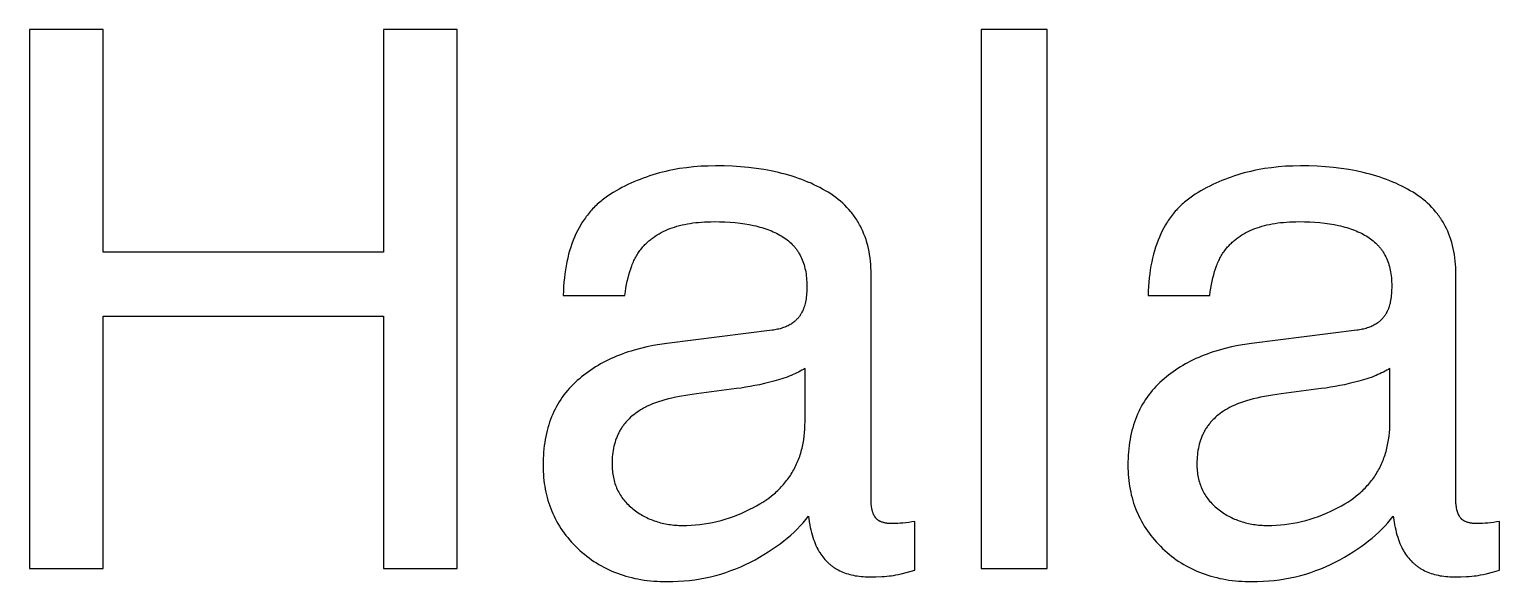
# Model space of a CAD drawing. Header units: metres. Extents: x 0 to 2861, y -1 to 1496.
# Drawn here: x 3.001 to 3.819, y 20.301 to 20.608 of the extents above; entities that cross this region are included whole.
import ezdxf

# ---------------------------------------------------------------- set-up
doc = ezdxf.new("R2010")
doc.units = ezdxf.units.M
doc.layers.add('Default', color=18, linetype='Continuous')

msp = doc.modelspace()

# ---------------------------------------------------------------- linework, layer by layer
at = {"layer": 'Default'}
for points in [[(3.00116, 20.60786), (3.00116, 20.30786)], [(3.04221, 20.60786), (3.00116, 20.60786)], [(3.04221, 20.4839), (3.04221, 20.60786)], [(3.23929, 20.60786), (3.19824, 20.60786)], [(3.19824, 20.60786), (3.19824, 20.4839)], [(3.23929, 20.30786), (3.23929, 20.60786)], [(3.53091, 20.60786), (3.53091, 20.30786)], [(3.56767, 20.60786), (3.53091, 20.60786)], [(3.56767, 20.30786), (3.56767, 20.60786)], [(3.46965, 20.47144), (3.46962, 20.47337), (3.46955, 20.47526), (3.46944, 20.47712), (3.46927, 20.47895), (3.46906, 20.48075), (3.46881, 20.48251), (3.4685, 20.48424), (3.46815, 20.48594), (3.46776, 20.48761), (3.46731, 20.48925), (3.46682, 20.49086), (3.46629, 20.49243), (3.4657, 20.49397), (3.46507, 20.49548), (3.4644, 20.49696), (3.46367, 20.4984), (3.46329, 20.49911), (3.4629, 20.49982), (3.4625, 20.50051), (3.46209, 20.5012), (3.46166, 20.50188), (3.46122, 20.50255), (3.46077, 20.50321), (3.46031, 20.50386), (3.45984, 20.50451), (3.45936, 20.50515), (3.45886, 20.50578), (3.45835, 20.5064), (3.4573, 20.50763), (3.45621, 20.50882), (3.45506, 20.50998), (3.45387, 20.5111), (3.45264, 20.5122), (3.45135, 20.51326), (3.45002, 20.51429), (3.44865, 20.51529), (3.44722, 20.51626), (3.44575, 20.51719), (3.44423, 20.51809), (3.44268, 20.51897), (3.44111, 20.51982), (3.4395, 20.52064), (3.43787, 20.52143), (3.43621, 20.52219), (3.43452, 20.52292), (3.4328, 20.52362), (3.43105, 20.5243), (3.42928, 20.52494), (3.42747, 20.52556), (3.42564, 20.52615), (3.42378, 20.52671), (3.42189, 20.52724), (3.41998, 20.52774), (3.41803, 20.52822), (3.41405, 20.52908), (3.40997, 20.52983), (3.40576, 20.53046), (3.40145, 20.53097), (3.39702, 20.53138), (3.39248, 20.53166), (3.38783, 20.53184), (3.38306, 20.53189), (3.37893, 20.53183), (3.37486, 20.53165), (3.37086, 20.53134), (3.36692, 20.5309), (3.36304, 20.53035), (3.35923, 20.52967), (3.35734, 20.52928), (3.35547, 20.52886), (3.35362, 20.52842), (3.35179, 20.52794), (3.34997, 20.52743), (3.34816, 20.52689), (3.34637, 20.52631), (3.3446, 20.52571), (3.34284, 20.52508), (3.3411, 20.52441), (3.33937, 20.52372), (3.33766, 20.52299), (3.33597, 20.52223), (3.33429, 20.52145), (3.33263, 20.52063), (3.33098, 20.51978), (3.32935, 20.5189), (3.32773, 20.51798), (3.32613, 20.51704), (3.32455, 20.51607), (3.32377, 20.51557), (3.323, 20.51505), (3.32224, 20.51453), (3.32149, 20.51399), (3.32076, 20.51344), (3.32003, 20.51288), (3.31932, 20.51231), (3.31862, 20.51173), (3.31793, 20.51113), (3.31726, 20.51052), (3.31659, 20.5099), (3.31594, 20.50927), (3.3153, 20.50862), (3.31467, 20.50796), (3.31406, 20.5073), (3.31345, 20.50662), (3.31286, 20.50592), (3.31228, 20.50522), (3.31171, 20.5045), (3.31115, 20.50377), (3.3106, 20.50303), (3.31007, 20.50228), (3.30955, 20.50151), (3.30904, 20.50074), (3.30854, 20.49995), (3.30805, 20.49915), (3.30711, 20.49751), (3.30622, 20.49582), (3.30538, 20.49409), (3.30458, 20.49231), (3.30383, 20.49048), (3.30313, 20.4886), (3.30247, 20.48667), (3.30187, 20.4847), (3.30131, 20.48267), (3.30079, 20.4806), (3.30033, 20.47848), (3.29991, 20.47632), (3.29954, 20.4741), (3.29922, 20.47184), (3.29894, 20.46953), (3.29871, 20.46717), (3.29853, 20.46476), (3.29839, 20.46231), (3.29831, 20.4598)], [(3.79517, 20.47144), (3.79515, 20.47337), (3.79508, 20.47526), (3.79496, 20.47712), (3.7948, 20.47895), (3.79459, 20.48075), (3.79433, 20.48251), (3.79403, 20.48424), (3.79368, 20.48594), (3.79328, 20.48761), (3.79284, 20.48925), (3.79235, 20.49086), (3.79181, 20.49243), (3.79123, 20.49397), (3.7906, 20.49548), (3.78992, 20.49696), (3.7892, 20.4984), (3.78882, 20.49911), (3.78843, 20.49982), (3.78803, 20.50051), (3.78761, 20.5012), (3.78719, 20.50188), (3.78675, 20.50255), (3.7863, 20.50321), (3.78584, 20.50386), (3.78537, 20.50451), (3.78488, 20.50515), (3.78439, 20.50578), (3.78388, 20.5064), (3.78283, 20.50763), (3.78173, 20.50882), (3.78059, 20.50998), (3.7794, 20.5111), (3.77816, 20.5122), (3.77688, 20.51326), (3.77555, 20.51429), (3.77417, 20.51529), (3.77275, 20.51626), (3.77128, 20.51719), (3.76976, 20.51809), (3.76821, 20.51897), (3.76663, 20.51982), (3.76503, 20.52064), (3.7634, 20.52143), (3.76173, 20.52219), (3.76004, 20.52292), (3.75833, 20.52362), (3.75658, 20.5243), (3.7548, 20.52494), (3.753, 20.52556), (3.75117, 20.52615), (3.74931, 20.52671), (3.74742, 20.52724), (3.7455, 20.52774), (3.74356, 20.52822), (3.73958, 20.52908), (3.73549, 20.52983), (3.73129, 20.53046), (3.72698, 20.53097), (3.72255, 20.53138), (3.71801, 20.53166), (3.71335, 20.53184), (3.70858, 20.53189), (3.70446, 20.53183), (3.70039, 20.53165), (3.69639, 20.53134), (3.69245, 20.5309), (3.68857, 20.53035), (3.68475, 20.52967), (3.68287, 20.52928), (3.681, 20.52886), (3.67915, 20.52842), (3.67731, 20.52794), (3.67549, 20.52743), (3.67369, 20.52689), (3.6719, 20.52631), (3.67013, 20.52571), (3.66837, 20.52508), (3.66663, 20.52441), (3.6649, 20.52372), (3.66319, 20.52299), (3.6615, 20.52223), (3.65982, 20.52145), (3.65815, 20.52063), (3.65651, 20.51978), (3.65488, 20.5189), (3.65326, 20.51798), (3.65166, 20.51704), (3.65008, 20.51607), (3.64929, 20.51557), (3.64852, 20.51505), (3.64776, 20.51453), (3.64702, 20.51399), (3.64628, 20.51344), (3.64556, 20.51288), (3.64485, 20.51231), (3.64415, 20.51173), (3.64346, 20.51113), (3.64278, 20.51052), (3.64212, 20.5099), (3.64147, 20.50927), (3.64083, 20.50862), (3.6402, 20.50796), (3.63958, 20.5073), (3.63898, 20.50662), (3.63838, 20.50592), (3.6378, 20.50522), (3.63723, 20.5045), (3.63668, 20.50377), (3.63613, 20.50303), (3.6356, 20.50228), (3.63507, 20.50151), (3.63456, 20.50074), (3.63406, 20.49995), (3.63358, 20.49915), (3.63264, 20.49751), (3.63175, 20.49582), (3.6309, 20.49409), (3.63011, 20.49231), (3.62936, 20.49048), (3.62866, 20.4886), (3.628, 20.48667), (3.62739, 20.4847), (3.62683, 20.48267), (3.62632, 20.4806), (3.62586, 20.47848), (3.62544, 20.47632), (3.62507, 20.4741), (3.62474, 20.47184), (3.62447, 20.46953), (3.62424, 20.46717), (3.62406, 20.46476), (3.62392, 20.46231), (3.62383, 20.4598)], [(3.33261, 20.4598), (3.33289, 20.46189), (3.3332, 20.46391), (3.33355, 20.46587), (3.33393, 20.46776), (3.33435, 20.46958), (3.33481, 20.47134), (3.3353, 20.47303), (3.33583, 20.47466), (3.3364, 20.47622), (3.3367, 20.47698), (3.337, 20.47772), (3.33732, 20.47845), (3.33764, 20.47915), (3.33798, 20.47984), (3.33832, 20.48052), (3.33867, 20.48118), (3.33903, 20.48182), (3.3394, 20.48245), (3.33978, 20.48306), (3.34017, 20.48365), (3.34057, 20.48423), (3.34098, 20.48479), (3.3414, 20.48533), (3.34217, 20.48629), (3.34256, 20.48675), (3.34297, 20.48721), (3.34338, 20.48766), (3.3438, 20.48811), (3.34423, 20.48854), (3.34467, 20.48897), (3.34512, 20.48939), (3.34557, 20.4898), (3.34603, 20.49021), (3.3465, 20.49061), (3.34698, 20.491), (3.34747, 20.49138), (3.34796, 20.49175), (3.34847, 20.49212), (3.3495, 20.49283), (3.35056, 20.49352), (3.35166, 20.49417), (3.35279, 20.49479), (3.35395, 20.49538), (3.35514, 20.49594), (3.35637, 20.49647), (3.35763, 20.49697), (3.35892, 20.49744), (3.36025, 20.49788), (3.36161, 20.49829), (3.363, 20.49867), (3.36442, 20.49902), (3.36588, 20.49934), (3.36737, 20.49962), (3.36889, 20.49988), (3.37044, 20.50011), (3.37203, 20.50031), (3.37365, 20.50047), (3.3753, 20.50061), (3.37699, 20.50072), (3.37871, 20.50079), (3.38046, 20.50084), (3.38224, 20.50085), (3.38531, 20.50082), (3.38829, 20.50072), (3.39118, 20.50055), (3.39398, 20.50032), (3.39669, 20.50002), (3.3993, 20.49966), (3.40183, 20.49923), (3.40427, 20.49873), (3.40546, 20.49846), (3.40662, 20.49817), (3.40776, 20.49786), (3.40888, 20.49754), (3.40997, 20.4972), (3.41104, 20.49685), (3.41209, 20.49647), (3.41312, 20.49609), (3.41413, 20.49568), (3.41511, 20.49526), (3.41607, 20.49482), (3.41701, 20.49436), (3.41792, 20.49389), (3.41881, 20.4934), (3.41968, 20.4929), (3.42053, 20.49238), (3.42135, 20.49184), (3.42215, 20.49128), (3.42292, 20.4907), (3.42367, 20.4901), (3.42439, 20.48948), (3.42508, 20.48884), (3.42574, 20.48818), (3.42607, 20.48784), (3.42638, 20.4875), (3.42669, 20.48715), (3.427, 20.48679), (3.4273, 20.48644), (3.42759, 20.48607), (3.42787, 20.48571), (3.42815, 20.48533), (3.42842, 20.48495), (3.42868, 20.48457), (3.42894, 20.48418), (3.42919, 20.48379), (3.42944, 20.48339), (3.42968, 20.48299), (3.43013, 20.48217), (3.43056, 20.48132), (3.43097, 20.48046), (3.43135, 20.47958), (3.4317, 20.47868), (3.43203, 20.47775), (3.43233, 20.47681), (3.4326, 20.47585), (3.43285, 20.47487), (3.43307, 20.47386), (3.43327, 20.47284), (3.43344, 20.4718), (3.43358, 20.47073), (3.4337, 20.46965), (3.43379, 20.46855), (3.43386, 20.46742), (3.4339, 20.46628), (3.43391, 20.46511), (3.4339, 20.46398), (3.43387, 20.46288), (3.43382, 20.46182), (3.43376, 20.46079), (3.43367, 20.45979), (3.43356, 20.45882), (3.43344, 20.45789), (3.4333, 20.457), (3.43313, 20.45613), (3.43295, 20.4553), (3.43275, 20.4545), (3.43253, 20.45374), (3.43241, 20.45337), (3.43229, 20.45301), (3.43216, 20.45266), (3.43203, 20.45231), (3.4319, 20.45198), (3.43175, 20.45165), (3.43161, 20.45133), (3.43146, 20.45102)], [(3.65814, 20.4598), (3.65842, 20.46189), (3.65873, 20.46391), (3.65907, 20.46587), (3.65946, 20.46776), (3.65988, 20.46958), (3.66033, 20.47134), (3.66083, 20.47303), (3.66136, 20.47466), (3.66193, 20.47622), (3.66222, 20.47698), (3.66253, 20.47772), (3.66285, 20.47845), (3.66317, 20.47915), (3.6635, 20.47984), (3.66385, 20.48052), (3.6642, 20.48118), (3.66456, 20.48182), (3.66493, 20.48245), (3.66531, 20.48306), (3.6657, 20.48365), (3.6661, 20.48423), (3.66651, 20.48479), (3.66692, 20.48533), (3.66769, 20.48629), (3.66809, 20.48675), (3.6685, 20.48721), (3.66891, 20.48766), (3.66933, 20.48811), (3.66976, 20.48854), (3.6702, 20.48897), (3.67064, 20.48939), (3.6711, 20.4898), (3.67156, 20.49021), (3.67203, 20.49061), (3.67251, 20.491), (3.673, 20.49138), (3.67349, 20.49175), (3.674, 20.49212), (3.67503, 20.49283), (3.67609, 20.49352), (3.67719, 20.49417), (3.67832, 20.49479), (3.67948, 20.49538), (3.68067, 20.49594), (3.6819, 20.49647), (3.68316, 20.49697), (3.68445, 20.49744), (3.68578, 20.49788), (3.68714, 20.49829), (3.68853, 20.49867), (3.68995, 20.49902), (3.69141, 20.49934), (3.6929, 20.49962), (3.69442, 20.49988), (3.69597, 20.50011), (3.69756, 20.50031), (3.69918, 20.50047), (3.70083, 20.50061), (3.70252, 20.50072), (3.70423, 20.50079), (3.70598, 20.50084), (3.70777, 20.50085), (3.71084, 20.50082), (3.71382, 20.50072), (3.71671, 20.50055), (3.7195, 20.50032), (3.72221, 20.50002), (3.72483, 20.49966), (3.72736, 20.49923), (3.7298, 20.49873), (3.73098, 20.49846), (3.73215, 20.49817), (3.73329, 20.49786), (3.7344, 20.49754), (3.7355, 20.4972), (3.73657, 20.49685), (3.73762, 20.49647), (3.73865, 20.49609), (3.73966, 20.49568), (3.74064, 20.49526), (3.7416, 20.49482), (3.74253, 20.49436), (3.74345, 20.49389), (3.74434, 20.4934), (3.74521, 20.4929), (3.74606, 20.49238), (3.74688, 20.49184), (3.74768, 20.49128), (3.74845, 20.4907), (3.74919, 20.4901), (3.74991, 20.48948), (3.75061, 20.48884), (3.75127, 20.48818), (3.75159, 20.48784), (3.75191, 20.4875), (3.75222, 20.48715), (3.75253, 20.48679), (3.75282, 20.48644), (3.75311, 20.48607), (3.7534, 20.48571), (3.75368, 20.48533), (3.75395, 20.48495), (3.75421, 20.48457), (3.75447, 20.48418), (3.75472, 20.48379), (3.75497, 20.48339), (3.7552, 20.48299), (3.75566, 20.48217), (3.75609, 20.48132), (3.7565, 20.48046), (3.75688, 20.47958), (3.75723, 20.47868), (3.75755, 20.47775), (3.75786, 20.47681), (3.75813, 20.47585), (3.75838, 20.47487), (3.7586, 20.47386), (3.7588, 20.47284), (3.75897, 20.4718), (3.75911, 20.47073), (3.75923, 20.46965), (3.75932, 20.46855), (3.75938, 20.46742), (3.75942, 20.46628), (3.75944, 20.46511), (3.75943, 20.46398), (3.7594, 20.46288), (3.75935, 20.46182), (3.75928, 20.46079), (3.7592, 20.45979), (3.75909, 20.45882), (3.75897, 20.45789), (3.75882, 20.457), (3.75866, 20.45613), (3.75848, 20.4553), (3.75828, 20.4545), (3.75806, 20.45374), (3.75794, 20.45337), (3.75782, 20.45301), (3.75769, 20.45266), (3.75756, 20.45231), (3.75742, 20.45198), (3.75728, 20.45165), (3.75714, 20.45133), (3.75699, 20.45102)], [(3.19824, 20.4839), (3.04221, 20.4839)], [(3.46965, 20.34544), (3.46965, 20.47144)], [(3.79517, 20.34544), (3.79517, 20.47144)], [(3.29831, 20.4598), (3.33261, 20.4598)], [(3.62383, 20.4598), (3.65814, 20.4598)], [(3.43146, 20.45102), (3.43118, 20.45047), (3.43089, 20.44993), (3.43074, 20.44966), (3.43058, 20.4494), (3.43042, 20.44914), (3.43025, 20.44889), (3.43009, 20.44864), (3.42991, 20.44839), (3.42974, 20.44815), (3.42956, 20.44791), (3.42937, 20.44768), (3.42918, 20.44744), (3.42899, 20.44721), (3.42879, 20.44699), (3.42859, 20.44677), (3.42838, 20.44655), (3.42817, 20.44634), (3.42796, 20.44612), (3.42774, 20.44592), (3.42752, 20.44571), (3.42729, 20.44551), (3.42706, 20.44532), (3.42683, 20.44512), (3.42659, 20.44494), (3.4261, 20.44457), (3.4256, 20.44421), (3.42508, 20.44387), (3.42454, 20.44355), (3.42398, 20.44324), (3.42341, 20.44294), (3.42283, 20.44266), (3.42222, 20.4424), (3.4216, 20.44214), (3.42097, 20.4419), (3.42031, 20.44168), (3.41965, 20.44147), (3.41896, 20.44127), (3.41826, 20.44109), (3.41754, 20.44093), (3.41681, 20.44077), (3.41606, 20.44064), (3.41529, 20.44051), (3.41451, 20.4404)], [(3.75699, 20.45102), (3.75671, 20.45047), (3.75642, 20.44993), (3.75626, 20.44966), (3.75611, 20.4494), (3.75595, 20.44914), (3.75578, 20.44889), (3.75561, 20.44864), (3.75544, 20.44839), (3.75526, 20.44815), (3.75508, 20.44791), (3.7549, 20.44768), (3.75471, 20.44744), (3.75451, 20.44721), (3.75432, 20.44699), (3.75412, 20.44677), (3.75391, 20.44655), (3.7537, 20.44634), (3.75349, 20.44612), (3.75327, 20.44592), (3.75305, 20.44571), (3.75282, 20.44551), (3.75259, 20.44532), (3.75236, 20.44512), (3.75212, 20.44494), (3.75163, 20.44457), (3.75112, 20.44421), (3.7506, 20.44387), (3.75007, 20.44355), (3.74951, 20.44324), (3.74894, 20.44294), (3.74835, 20.44266), (3.74775, 20.4424), (3.74713, 20.44214), (3.74649, 20.4419), (3.74584, 20.44168), (3.74517, 20.44147), (3.74449, 20.44127), (3.74379, 20.44109), (3.74307, 20.44093), (3.74234, 20.44077), (3.74158, 20.44064), (3.74082, 20.44051), (3.74003, 20.4404)], [(3.04221, 20.30786), (3.04221, 20.44816)], [(3.04221, 20.44816), (3.19824, 20.44816)], [(3.19824, 20.44816), (3.19824, 20.30786)], [(3.41451, 20.4404), (3.3559, 20.43305)], [(3.74003, 20.4404), (3.68142, 20.43305)], [(3.3559, 20.43305), (3.35209, 20.43252), (3.34837, 20.43188), (3.34475, 20.43114), (3.34122, 20.43031), (3.33778, 20.42937), (3.33609, 20.42886), (3.33443, 20.42833), (3.3328, 20.42778), (3.33118, 20.42719), (3.32959, 20.42659), (3.32802, 20.42595), (3.32647, 20.4253), (3.32495, 20.42462), (3.32345, 20.42391), (3.32198, 20.42318), (3.32052, 20.42242), (3.31909, 20.42163), (3.31769, 20.42083), (3.3163, 20.41999), (3.31494, 20.41914), (3.3136, 20.41825), (3.31229, 20.41734), (3.311, 20.41641), (3.30973, 20.41545), (3.30849, 20.41447), (3.30726, 20.41346), (3.30607, 20.41242), (3.3049, 20.41136), (3.30377, 20.41028), (3.30267, 20.40916), (3.30161, 20.40802), (3.30059, 20.40686), (3.29961, 20.40566), (3.29867, 20.40444), (3.29776, 20.4032), (3.29689, 20.40192), (3.29605, 20.40062), (3.29525, 20.3993), (3.29449, 20.39794), (3.29377, 20.39656), (3.29308, 20.39515), (3.29243, 20.39372), (3.29182, 20.39226), (3.29125, 20.39077), (3.29071, 20.38926), (3.29021, 20.38772), (3.28974, 20.38615), (3.28932, 20.38455), (3.28893, 20.38293), (3.28858, 20.38128), (3.28826, 20.37961), (3.28798, 20.37791), (3.28774, 20.37618), (3.28754, 20.37442), (3.28737, 20.37264), (3.28724, 20.37084), (3.28715, 20.369), (3.28709, 20.36714), (3.28707, 20.36525), (3.28709, 20.36352), (3.28715, 20.36181), (3.28724, 20.36012), (3.28738, 20.35845), (3.28754, 20.3568), (3.28775, 20.35516), (3.288, 20.35354), (3.28828, 20.35194), (3.2886, 20.35036), (3.28896, 20.3488), (3.28935, 20.34725), (3.28979, 20.34573), (3.29026, 20.34422), (3.29077, 20.34273), (3.29131, 20.34125), (3.2919, 20.3398), (3.29252, 20.33836), (3.29318, 20.33694), (3.29388, 20.33554), (3.29461, 20.33416), (3.29538, 20.3328), (3.2962, 20.33145), (3.29704, 20.33013), (3.29793, 20.32882), (3.29885, 20.32752), (3.29981, 20.32625), (3.30081, 20.325), (3.30185, 20.32376), (3.30292, 20.32254), (3.30404, 20.32134), (3.30519, 20.32016), (3.30637, 20.31899), (3.30759, 20.31786), (3.30883, 20.31676), (3.31009, 20.31569), (3.31137, 20.31466), (3.31268, 20.31367), (3.314, 20.31271), (3.31535, 20.31179), (3.31672, 20.31091), (3.31811, 20.31006), (3.31952, 20.30925), (3.32096, 20.30847), (3.32241, 20.30773), (3.32389, 20.30703), (3.32539, 20.30636), (3.32691, 20.30573), (3.32845, 20.30513), (3.33002, 20.30457), (3.33161, 20.30405), (3.33321, 20.30356), (3.33484, 20.30311), (3.3365, 20.3027), (3.33817, 20.30232), (3.33986, 20.30197), (3.34158, 20.30167), (3.34332, 20.3014), (3.34508, 20.30116), (3.34686, 20.30096), (3.34867, 20.3008), (3.35049, 20.30067), (3.35234, 20.30058), (3.35421, 20.30053), (3.3561, 20.30051), (3.35925, 20.30055), (3.36236, 20.30068), (3.36545, 20.30089), (3.36849, 20.30119), (3.37151, 20.30157), (3.37449, 20.30203), (3.37744, 20.30258), (3.38035, 20.30322), (3.38323, 20.30394), (3.38608, 20.30474), (3.38889, 20.30563), (3.39167, 20.3066), (3.39442, 20.30766), (3.39713, 20.3088), (3.39981, 20.31003), (3.40246, 20.31134), (3.40505, 20.3127), (3.40756, 20.3141), (3.41, 20.31553), (3.41236, 20.31699), (3.41465, 20.31848), (3.41686, 20.32), (3.41899, 20.32155), (3.42104, 20.32313), (3.42302, 20.32474), (3.42492, 20.32638), (3.42675, 20.32805), (3.4285, 20.32975), (3.43017, 20.33149), (3.43176, 20.33325), (3.43328, 20.33504), (3.43473, 20.33686)], [(3.68142, 20.43305), (3.67762, 20.43252), (3.6739, 20.43188), (3.67028, 20.43114), (3.66675, 20.43031), (3.66331, 20.42937), (3.66162, 20.42886), (3.65996, 20.42833), (3.65832, 20.42778), (3.65671, 20.42719), (3.65512, 20.42659), (3.65355, 20.42595), (3.652, 20.4253), (3.65048, 20.42462), (3.64898, 20.42391), (3.6475, 20.42318), (3.64605, 20.42242), (3.64462, 20.42163), (3.64321, 20.42083), (3.64183, 20.41999), (3.64047, 20.41914), (3.63913, 20.41825), (3.63782, 20.41734), (3.63653, 20.41641), (3.63526, 20.41545), (3.63401, 20.41447), (3.63279, 20.41346), (3.63159, 20.41242), (3.63043, 20.41136), (3.62929, 20.41028), (3.6282, 20.40916), (3.62714, 20.40802), (3.62612, 20.40686), (3.62514, 20.40566), (3.62419, 20.40444), (3.62328, 20.4032), (3.62241, 20.40192), (3.62158, 20.40062), (3.62078, 20.3993), (3.62002, 20.39794), (3.6193, 20.39656), (3.61861, 20.39515), (3.61796, 20.39372), (3.61735, 20.39226), (3.61677, 20.39077), (3.61624, 20.38926), (3.61574, 20.38772), (3.61527, 20.38615), (3.61485, 20.38455), (3.61446, 20.38293), (3.6141, 20.38128), (3.61379, 20.37961), (3.61351, 20.37791), (3.61327, 20.37618), (3.61306, 20.37442), (3.6129, 20.37264), (3.61277, 20.37084), (3.61268, 20.369), (3.61262, 20.36714), (3.6126, 20.36525), (3.61262, 20.36352), (3.61268, 20.36181), (3.61277, 20.36012), (3.6129, 20.35845), (3.61307, 20.3568), (3.61328, 20.35516), (3.61352, 20.35354), (3.61381, 20.35194), (3.61413, 20.35036), (3.61449, 20.3488), (3.61488, 20.34725), (3.61532, 20.34573), (3.61579, 20.34422), (3.6163, 20.34273), (3.61684, 20.34125), (3.61743, 20.3398), (3.61805, 20.33836), (3.61871, 20.33694), (3.6194, 20.33554), (3.62014, 20.33416), (3.62091, 20.3328), (3.62172, 20.33145), (3.62257, 20.33013), (3.62346, 20.32882), (3.62438, 20.32752), (3.62534, 20.32625), (3.62634, 20.325), (3.62738, 20.32376), (3.62845, 20.32254), (3.62956, 20.32134), (3.63071, 20.32016), (3.6319, 20.31899), (3.63312, 20.31786), (3.63436, 20.31676), (3.63562, 20.31569), (3.6369, 20.31466), (3.6382, 20.31367), (3.63953, 20.31271), (3.64088, 20.31179), (3.64225, 20.31091), (3.64364, 20.31006), (3.64505, 20.30925), (3.64648, 20.30847), (3.64794, 20.30773), (3.64942, 20.30703), (3.65092, 20.30636), (3.65244, 20.30573), (3.65398, 20.30513), (3.65555, 20.30457), (3.65713, 20.30405), (3.65874, 20.30356), (3.66037, 20.30311), (3.66202, 20.3027), (3.6637, 20.30232), (3.66539, 20.30197), (3.66711, 20.30167), (3.66885, 20.3014), (3.67061, 20.30116), (3.67239, 20.30096), (3.67419, 20.3008), (3.67602, 20.30067), (3.67787, 20.30058), (3.67974, 20.30053), (3.68163, 20.30051), (3.68478, 20.30055), (3.68789, 20.30068), (3.69097, 20.30089), (3.69402, 20.30119), (3.69704, 20.30157), (3.70002, 20.30203), (3.70296, 20.30258), (3.70588, 20.30322), (3.70876, 20.30394), (3.71161, 20.30474), (3.71442, 20.30563), (3.7172, 20.3066), (3.71995, 20.30766), (3.72266, 20.3088), (3.72534, 20.31003), (3.72799, 20.31134), (3.73058, 20.3127), (3.73309, 20.3141), (3.73553, 20.31553), (3.73789, 20.31699), (3.74018, 20.31848), (3.74238, 20.32), (3.74451, 20.32155), (3.74657, 20.32313), (3.74855, 20.32474), (3.75045, 20.32638), (3.75228, 20.32805), (3.75402, 20.32975), (3.7557, 20.33149), (3.75729, 20.33325), (3.75881, 20.33504), (3.76025, 20.33686)], [(3.43289, 20.41916), (3.43203, 20.41863), (3.43114, 20.41811), (3.43022, 20.41761), (3.42928, 20.41711), (3.4283, 20.41662), (3.42729, 20.41615), (3.42625, 20.41569), (3.42518, 20.41523), (3.42408, 20.41479), (3.42295, 20.41436), (3.4206, 20.41354), (3.41812, 20.41275), (3.41553, 20.41202), (3.41024, 20.41069), (3.40762, 20.4101), (3.40501, 20.40957), (3.40241, 20.40908), (3.39983, 20.40865), (3.39726, 20.40826), (3.3947, 20.40793)], [(3.43289, 20.38955), (3.43289, 20.41916)], [(3.75841, 20.41916), (3.75756, 20.41863), (3.75667, 20.41811), (3.75575, 20.41761), (3.7548, 20.41711), (3.75382, 20.41662), (3.75281, 20.41615), (3.75178, 20.41569), (3.75071, 20.41523), (3.74961, 20.41479), (3.74847, 20.41436), (3.74612, 20.41354), (3.74365, 20.41275), (3.74106, 20.41202), (3.73577, 20.41069), (3.73315, 20.4101), (3.73054, 20.40957), (3.72794, 20.40908), (3.72536, 20.40865), (3.72278, 20.40826), (3.72023, 20.40793)], [(3.75841, 20.38955), (3.75841, 20.41916)], [(3.37244, 20.40507), (3.36759, 20.40436), (3.36306, 20.40355), (3.36091, 20.40311), (3.35883, 20.40265), (3.35684, 20.40216), (3.35493, 20.40165), (3.35309, 20.40112), (3.35133, 20.40056), (3.34965, 20.39997), (3.34805, 20.39937), (3.34652, 20.39874), (3.34508, 20.39808), (3.34438, 20.39775), (3.34371, 20.3974), (3.34305, 20.39705), (3.34242, 20.3967), (3.34137, 20.39609), (3.34036, 20.39546), (3.33939, 20.3948), (3.33844, 20.39412), (3.33753, 20.39342), (3.33666, 20.3927), (3.33581, 20.39195), (3.335, 20.39119), (3.33461, 20.39079), (3.33422, 20.3904), (3.33385, 20.38999), (3.33348, 20.38958), (3.33312, 20.38917), (3.33277, 20.38875), (3.33242, 20.38832), (3.33209, 20.38789), (3.33176, 20.38746), (3.33144, 20.38701), (3.33113, 20.38657), (3.33083, 20.38611), (3.33054, 20.38565), (3.33025, 20.38519), (3.32997, 20.38472), (3.3297, 20.38424), (3.32944, 20.38376), (3.32919, 20.38327), (3.32895, 20.38278), (3.32871, 20.38228), (3.32848, 20.38178), (3.32826, 20.38127), (3.32805, 20.38076), (3.32785, 20.38023), (3.32747, 20.37918), (3.32712, 20.3781), (3.32681, 20.37699), (3.32653, 20.37587), (3.32628, 20.37472), (3.32606, 20.37355), (3.32588, 20.37236), (3.32573, 20.37115), (3.32562, 20.36991), (3.32553, 20.36865), (3.32548, 20.36737), (3.32547, 20.36607)], [(3.3947, 20.40793), (3.37244, 20.40507)], [(3.69797, 20.40507), (3.69312, 20.40436), (3.68858, 20.40355), (3.68643, 20.40311), (3.68436, 20.40265), (3.68237, 20.40216), (3.68045, 20.40165), (3.67862, 20.40112), (3.67686, 20.40056), (3.67518, 20.39997), (3.67357, 20.39937), (3.67205, 20.39874), (3.6706, 20.39808), (3.66991, 20.39775), (3.66923, 20.3974), (3.66858, 20.39705), (3.66795, 20.3967), (3.6669, 20.39609), (3.66589, 20.39546), (3.66492, 20.3948), (3.66397, 20.39412), (3.66306, 20.39342), (3.66218, 20.3927), (3.66134, 20.39195), (3.66053, 20.39119), (3.66014, 20.39079), (3.65975, 20.3904), (3.65937, 20.38999), (3.65901, 20.38958), (3.65865, 20.38917), (3.65829, 20.38875), (3.65795, 20.38832), (3.65762, 20.38789), (3.65729, 20.38746), (3.65697, 20.38701), (3.65666, 20.38657), (3.65636, 20.38611), (3.65606, 20.38565), (3.65578, 20.38519), (3.6555, 20.38472), (3.65523, 20.38424), (3.65497, 20.38376), (3.65472, 20.38327), (3.65447, 20.38278), (3.65424, 20.38228), (3.65401, 20.38178), (3.65379, 20.38127), (3.65358, 20.38076), (3.65338, 20.38023), (3.653, 20.37918), (3.65265, 20.3781), (3.65234, 20.37699), (3.65205, 20.37587), (3.65181, 20.37472), (3.65159, 20.37355), (3.65141, 20.37236), (3.65126, 20.37115), (3.65114, 20.36991), (3.65106, 20.36865), (3.65101, 20.36737), (3.65099, 20.36607)], [(3.72023, 20.40793), (3.69797, 20.40507)], [(3.32547, 20.36607), (3.32548, 20.36508), (3.32551, 20.3641), (3.32557, 20.36314), (3.32565, 20.36219), (3.32575, 20.36125), (3.32588, 20.36033), (3.32602, 20.35942), (3.32619, 20.35852), (3.32639, 20.35764), (3.3266, 20.35677), (3.32684, 20.35591), (3.3271, 20.35507), (3.32739, 20.35424), (3.3277, 20.35342), (3.32802, 20.35261), (3.32838, 20.35182), (3.32875, 20.35104), (3.32915, 20.35028), (3.32957, 20.34953), (3.33001, 20.34879), (3.33048, 20.34806), (3.33097, 20.34735), (3.33148, 20.34665), (3.33201, 20.34596), (3.33257, 20.34529), (3.33315, 20.34463), (3.33375, 20.34398), (3.33438, 20.34335), (3.33503, 20.34273), (3.3357, 20.34212), (3.33639, 20.34153), (3.33711, 20.34095), (3.33784, 20.34038), (3.33858, 20.33983), (3.33933, 20.33931), (3.34008, 20.33879), (3.34085, 20.3383), (3.34162, 20.33782), (3.34241, 20.33737), (3.3432, 20.33693), (3.34399, 20.33651), (3.3448, 20.3361), (3.34562, 20.33572), (3.34644, 20.33535), (3.34727, 20.335), (3.34811, 20.33467), (3.34896, 20.33435), (3.34982, 20.33406), (3.35069, 20.33378), (3.35156, 20.33352), (3.35244, 20.33327), (3.35333, 20.33305), (3.35423, 20.33284), (3.35514, 20.33266), (3.35606, 20.33248), (3.35698, 20.33233), (3.35791, 20.3322), (3.35885, 20.33208), (3.3598, 20.33198), (3.36076, 20.3319), (3.36173, 20.33184), (3.3627, 20.33179), (3.36369, 20.33177), (3.36468, 20.33176), (3.3671, 20.33179), (3.36951, 20.3319), (3.37191, 20.33207), (3.3743, 20.33232), (3.37668, 20.33264), (3.37906, 20.33302), (3.38142, 20.33348), (3.38377, 20.334), (3.38612, 20.3346), (3.38845, 20.33527), (3.39077, 20.336), (3.39309, 20.33681), (3.3954, 20.33769), (3.39769, 20.33864), (3.39998, 20.33966), (3.40225, 20.34074), (3.40414, 20.34169), (3.40596, 20.34268), (3.40773, 20.34371), (3.40943, 20.34477), (3.41108, 20.34587), (3.41266, 20.347), (3.41419, 20.34817), (3.41493, 20.34877), (3.41566, 20.34938), (3.41637, 20.35), (3.41706, 20.35063), (3.41774, 20.35127), (3.41841, 20.35192), (3.41906, 20.35257), (3.41969, 20.35324), (3.42032, 20.35391), (3.42092, 20.3546), (3.42151, 20.35529), (3.42209, 20.35599), (3.42265, 20.3567), (3.42319, 20.35742), (3.42373, 20.35815), (3.42424, 20.35889), (3.42474, 20.35964), (3.42523, 20.3604), (3.4257, 20.36117), (3.42616, 20.36194), (3.4266, 20.36273), (3.42702, 20.36352), (3.42744, 20.36433), (3.42783, 20.36514), (3.42821, 20.36597), (3.42858, 20.3668), (3.42893, 20.36764), (3.42927, 20.36849), (3.42959, 20.36935), (3.4299, 20.37022), (3.43019, 20.3711), (3.43046, 20.37199), (3.43073, 20.37288), (3.43097, 20.37379), (3.4312, 20.3747), (3.43142, 20.37563), (3.43181, 20.37751), (3.43214, 20.37942), (3.43241, 20.38137), (3.43262, 20.38336), (3.43277, 20.38539), (3.43286, 20.38745), (3.43289, 20.38955)], [(3.65099, 20.36607), (3.65101, 20.36508), (3.65104, 20.3641), (3.6511, 20.36314), (3.65118, 20.36219), (3.65128, 20.36125), (3.6514, 20.36033), (3.65155, 20.35942), (3.65172, 20.35852), (3.65192, 20.35764), (3.65213, 20.35677), (3.65237, 20.35591), (3.65263, 20.35507), (3.65292, 20.35424), (3.65322, 20.35342), (3.65355, 20.35261), (3.6539, 20.35182), (3.65428, 20.35104), (3.65468, 20.35028), (3.6551, 20.34953), (3.65554, 20.34879), (3.65601, 20.34806), (3.6565, 20.34735), (3.65701, 20.34665), (3.65754, 20.34596), (3.6581, 20.34529), (3.65868, 20.34463), (3.65928, 20.34398), (3.65991, 20.34335), (3.66055, 20.34273), (3.66123, 20.34212), (3.66192, 20.34153), (3.66264, 20.34095), (3.66337, 20.34038), (3.66411, 20.33983), (3.66486, 20.33931), (3.66561, 20.33879), (3.66638, 20.3383), (3.66715, 20.33782), (3.66793, 20.33737), (3.66872, 20.33693), (3.66952, 20.33651), (3.67033, 20.3361), (3.67114, 20.33572), (3.67197, 20.33535), (3.6728, 20.335), (3.67364, 20.33467), (3.67449, 20.33435), (3.67535, 20.33406), (3.67621, 20.33378), (3.67709, 20.33352), (3.67797, 20.33327), (3.67886, 20.33305), (3.67976, 20.33284), (3.68067, 20.33266), (3.68158, 20.33248), (3.68251, 20.33233), (3.68344, 20.3322), (3.68438, 20.33208), (3.68533, 20.33198), (3.68629, 20.3319), (3.68726, 20.33184), (3.68823, 20.33179), (3.68921, 20.33177), (3.69021, 20.33176), (3.69263, 20.33179), (3.69504, 20.3319), (3.69744, 20.33207), (3.69983, 20.33232), (3.70221, 20.33264), (3.70458, 20.33302), (3.70695, 20.33348), (3.7093, 20.334), (3.71164, 20.3346), (3.71398, 20.33527), (3.7163, 20.336), (3.71862, 20.33681), (3.72092, 20.33769), (3.72322, 20.33864), (3.7255, 20.33966), (3.72778, 20.34074), (3.72967, 20.34169), (3.73149, 20.34268), (3.73326, 20.34371), (3.73496, 20.34477), (3.73661, 20.34587), (3.73819, 20.347), (3.73972, 20.34817), (3.74046, 20.34877), (3.74118, 20.34938), (3.74189, 20.35), (3.74259, 20.35063), (3.74327, 20.35127), (3.74394, 20.35192), (3.74459, 20.35257), (3.74522, 20.35324), (3.74584, 20.35391), (3.74645, 20.3546), (3.74704, 20.35529), (3.74762, 20.35599), (3.74818, 20.3567), (3.74872, 20.35742), (3.74925, 20.35815), (3.74977, 20.35889), (3.75027, 20.35964), (3.75076, 20.3604), (3.75123, 20.36117), (3.75168, 20.36194), (3.75213, 20.36273), (3.75255, 20.36352), (3.75296, 20.36433), (3.75336, 20.36514), (3.75374, 20.36597), (3.75411, 20.3668), (3.75446, 20.36764), (3.75479, 20.36849), (3.75512, 20.36935), (3.75542, 20.37022), (3.75571, 20.3711), (3.75599, 20.37199), (3.75625, 20.37288), (3.7565, 20.37379), (3.75673, 20.3747), (3.75695, 20.37563), (3.75734, 20.37751), (3.75767, 20.37942), (3.75794, 20.38137), (3.75815, 20.38336), (3.7583, 20.38539), (3.75838, 20.38745), (3.75841, 20.38955)], [(3.49395, 20.334), (3.49224, 20.33372), (3.49058, 20.33347), (3.48897, 20.33326), (3.48741, 20.33309), (3.48592, 20.33295), (3.4845, 20.33286), (3.48316, 20.3328), (3.4819, 20.33278), (3.48098, 20.33279), (3.48009, 20.33283), (3.47967, 20.33286), (3.47925, 20.3329), (3.47884, 20.33294), (3.47845, 20.333), (3.47806, 20.33305), (3.47769, 20.33312), (3.47732, 20.33319), (3.47697, 20.33327), (3.47662, 20.33335), (3.47629, 20.33344), (3.47596, 20.33354), (3.47565, 20.33365), (3.47534, 20.33376), (3.47505, 20.33388), (3.47476, 20.334), (3.47449, 20.33414), (3.47436, 20.3342), (3.47423, 20.33427), (3.4741, 20.33435), (3.47397, 20.33442), (3.47385, 20.3345), (3.47373, 20.33457), (3.47361, 20.33465), (3.4735, 20.33473), (3.47338, 20.33481), (3.47327, 20.3349), (3.47316, 20.33498), (3.47306, 20.33507), (3.47296, 20.33516), (3.47286, 20.33525), (3.47276, 20.33534), (3.47266, 20.33544), (3.47257, 20.33553), (3.47248, 20.33563), (3.47239, 20.33573), (3.47231, 20.33583), (3.47223, 20.33593), (3.47215, 20.33604), (3.47207, 20.33614), (3.472, 20.33625), (3.47185, 20.33647), (3.47171, 20.33669), (3.47158, 20.33692), (3.47144, 20.33715), (3.47132, 20.33739), (3.4712, 20.33763), (3.47108, 20.33788), (3.47097, 20.33813), (3.47086, 20.33838), (3.47076, 20.33864), (3.47066, 20.3389), (3.47056, 20.33917), (3.47047, 20.33944), (3.47039, 20.33972), (3.47031, 20.34), (3.47023, 20.34028), (3.47016, 20.34057), (3.4701, 20.34087), (3.47003, 20.34117), (3.46998, 20.34147), (3.46988, 20.34209), (3.46979, 20.34272), (3.46973, 20.34338), (3.46968, 20.34405), (3.46966, 20.34473), (3.46965, 20.34544)], [(3.81948, 20.334), (3.81777, 20.33372), (3.81611, 20.33347), (3.8145, 20.33326), (3.81294, 20.33309), (3.81145, 20.33295), (3.81003, 20.33286), (3.80869, 20.3328), (3.80743, 20.33278), (3.8065, 20.33279), (3.80562, 20.33283), (3.80519, 20.33286), (3.80478, 20.3329), (3.80437, 20.33294), (3.80398, 20.333), (3.80359, 20.33305), (3.80321, 20.33312), (3.80285, 20.33319), (3.80249, 20.33327), (3.80215, 20.33335), (3.80181, 20.33344), (3.80149, 20.33354), (3.80117, 20.33365), (3.80087, 20.33376), (3.80057, 20.33388), (3.80029, 20.334), (3.80002, 20.33414), (3.79988, 20.3342), (3.79975, 20.33427), (3.79962, 20.33435), (3.7995, 20.33442), (3.79938, 20.3345), (3.79926, 20.33457), (3.79914, 20.33465), (3.79902, 20.33473), (3.79891, 20.33481), (3.7988, 20.3349), (3.79869, 20.33498), (3.79859, 20.33507), (3.79848, 20.33516), (3.79838, 20.33525), (3.79829, 20.33534), (3.79819, 20.33544), (3.7981, 20.33553), (3.79801, 20.33563), (3.79792, 20.33573), (3.79784, 20.33583), (3.79775, 20.33593), (3.79767, 20.33604), (3.7976, 20.33614), (3.79752, 20.33625), (3.79738, 20.33647), (3.79724, 20.33669), (3.7971, 20.33692), (3.79697, 20.33715), (3.79685, 20.33739), (3.79672, 20.33763), (3.79661, 20.33788), (3.7965, 20.33813), (3.79639, 20.33838), (3.79628, 20.33864), (3.79619, 20.3389), (3.79609, 20.33917), (3.796, 20.33944), (3.79592, 20.33972), (3.79584, 20.34), (3.79576, 20.34028), (3.79569, 20.34057), (3.79562, 20.34087), (3.79556, 20.34117), (3.7955, 20.34147), (3.7954, 20.34209), (3.79532, 20.34272), (3.79526, 20.34338), (3.79521, 20.34405), (3.79518, 20.34473), (3.79517, 20.34544)], [(3.43473, 20.33686), (3.43523, 20.33369), (3.43551, 20.33217), (3.43581, 20.3307), (3.43613, 20.32927), (3.43648, 20.32789), (3.43684, 20.32656), (3.43723, 20.32527), (3.43763, 20.32403), (3.43806, 20.32284), (3.43851, 20.32169), (3.43898, 20.32059), (3.43946, 20.31953), (3.43997, 20.31852), (3.44024, 20.31804), (3.4405, 20.31756), (3.44078, 20.3171), (3.44106, 20.31665), (3.4416, 20.31582), (3.44217, 20.31501), (3.44276, 20.31424), (3.44336, 20.31349), (3.44399, 20.31276), (3.44464, 20.31206), (3.44531, 20.31139), (3.44565, 20.31107), (3.446, 20.31075), (3.44635, 20.31044), (3.4467, 20.31013), (3.44707, 20.30983), (3.44743, 20.30954), (3.44781, 20.30925), (3.44818, 20.30897), (3.44857, 20.3087), (3.44895, 20.30843), (3.44935, 20.30817), (3.44974, 20.30792), (3.45015, 20.30767), (3.45055, 20.30743), (3.45139, 20.30697), (3.45224, 20.30654), (3.45311, 20.30613), (3.454, 20.30575), (3.45491, 20.30539), (3.45585, 20.30506), (3.4568, 20.30476), (3.45777, 20.30448), (3.45877, 20.30423), (3.45978, 20.30401), (3.46081, 20.30381), (3.46187, 20.30364), (3.46294, 20.3035), (3.46404, 20.30338), (3.46516, 20.30329), (3.46629, 20.30322), (3.46745, 20.30318), (3.46863, 20.30317), (3.4723, 20.30321), (3.47557, 20.30332), (3.47705, 20.30341), (3.47843, 20.30351), (3.4797, 20.30364), (3.48088, 20.30378), (3.48207, 20.30396), (3.48338, 20.3042), (3.48482, 20.3045), (3.48639, 20.30485), (3.48992, 20.30573), (3.49395, 20.30684)], [(3.76025, 20.33686), (3.76075, 20.33369), (3.76104, 20.33217), (3.76134, 20.3307), (3.76166, 20.32927), (3.762, 20.32789), (3.76237, 20.32656), (3.76275, 20.32527), (3.76316, 20.32403), (3.76359, 20.32284), (3.76403, 20.32169), (3.7645, 20.32059), (3.76499, 20.31953), (3.7655, 20.31852), (3.76576, 20.31804), (3.76603, 20.31756), (3.76631, 20.3171), (3.76658, 20.31665), (3.76713, 20.31582), (3.7677, 20.31501), (3.76828, 20.31424), (3.76889, 20.31349), (3.76952, 20.31276), (3.77017, 20.31206), (3.77083, 20.31139), (3.77118, 20.31107), (3.77152, 20.31075), (3.77188, 20.31044), (3.77223, 20.31013), (3.77259, 20.30983), (3.77296, 20.30954), (3.77333, 20.30925), (3.77371, 20.30897), (3.77409, 20.3087), (3.77448, 20.30843), (3.77487, 20.30817), (3.77527, 20.30792), (3.77567, 20.30767), (3.77608, 20.30743), (3.77691, 20.30697), (3.77776, 20.30654), (3.77864, 20.30613), (3.77953, 20.30575), (3.78044, 20.30539), (3.78137, 20.30506), (3.78233, 20.30476), (3.7833, 20.30448), (3.78429, 20.30423), (3.78531, 20.30401), (3.78634, 20.30381), (3.7874, 20.30364), (3.78847, 20.3035), (3.78957, 20.30338), (3.79068, 20.30329), (3.79182, 20.30322), (3.79298, 20.30318), (3.79415, 20.30317), (3.79783, 20.30321), (3.8011, 20.30332), (3.80258, 20.30341), (3.80396, 20.30351), (3.80523, 20.30364), (3.80641, 20.30378), (3.80759, 20.30396), (3.80891, 20.3042), (3.81035, 20.3045), (3.81192, 20.30485), (3.81544, 20.30573), (3.81948, 20.30684)], [(3.49395, 20.30684), (3.49395, 20.334)], [(3.81948, 20.30684), (3.81948, 20.334)], [(3.00116, 20.30786), (3.04221, 20.30786)], [(3.19824, 20.30786), (3.23929, 20.30786)], [(3.53091, 20.30786), (3.56767, 20.30786)]]:
    msp.add_lwpolyline(points, dxfattribs=at)

doc.saveas('drawing.dxf')
